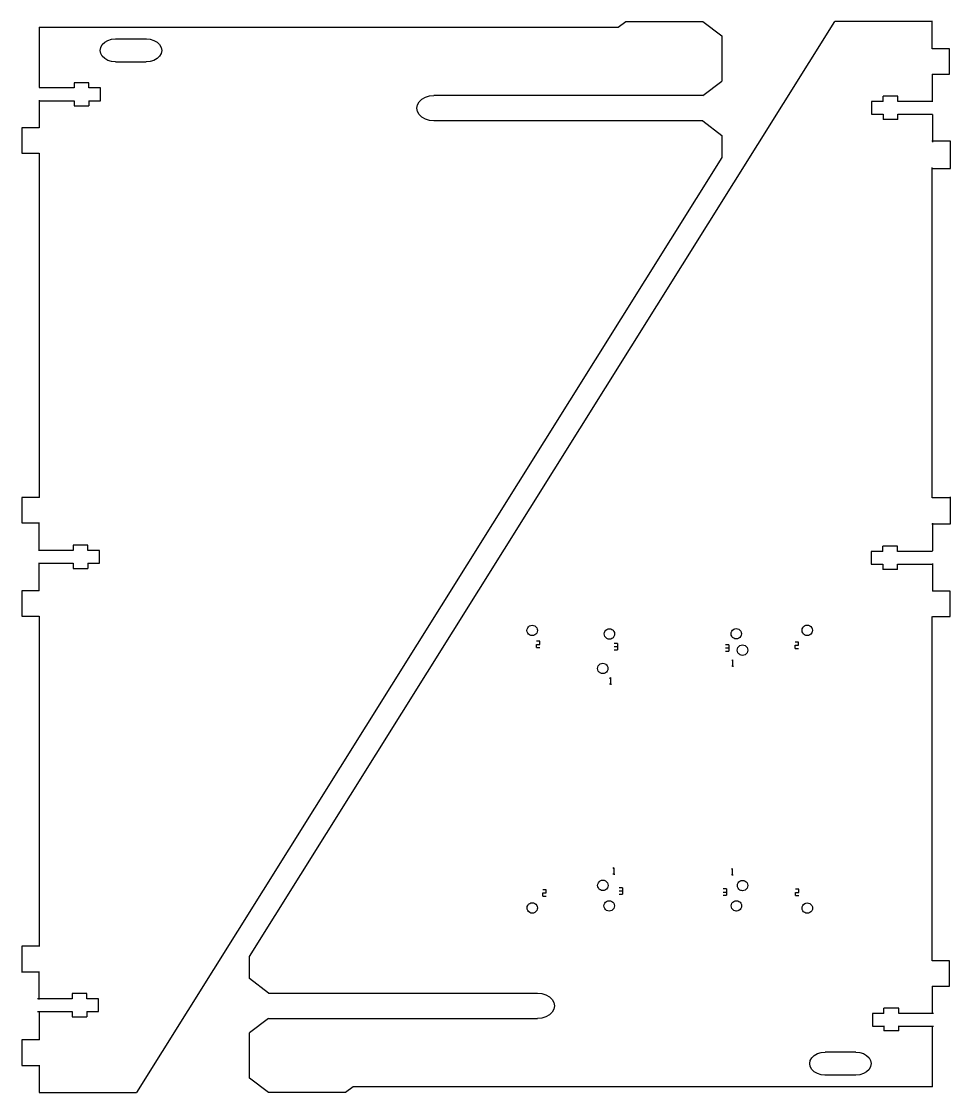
# Model space of a CAD drawing. Extents: x 23 to 722, y 14 to 384.
# Drawn here: x 401.2 to 722.1, y 13.8 to 383.8 of the extents above; entities that cross this region are included whole.
import ezdxf

# ---------------------------------------------------------------- set-up
doc = ezdxf.new("R2010")
doc.units = 0
doc.layers.get('0').update_dxf_attribs({"linetype": 'CONTINUOUS'})

msp = doc.modelspace()

# ---------------------------------------------------------------- linework, layer by layer
at = {"color": 7}
for p, q in [((407.293826, 381.849626), (407.293826, 361.057592)), ((407.293826, 381.849626), (607.351338, 381.849626)), ((479.976829, 60.823124), (682.157047, 383.785724)), ((607.351338, 381.849626), (610.004622, 383.849393)), ((610.004622, 383.849393), (636.537518, 383.849393)), ((636.537518, 383.849393), (643.170672, 378.849973)), ((715.85376, 383.785724), (682.157047, 383.785724)), ((715.830815, 374.417758), (715.830815, 383.785724)), ((431.089618, 377.314252), (432.369468, 377.713809)), ((432.369468, 377.713809), (433.742931, 377.850091)), ((433.742931, 377.850091), (444.439407, 377.850091)), ((444.439407, 377.850091), (445.724139, 377.713809)), ((445.724139, 377.713809), (447.003988, 377.314252)), ((643.170672, 378.849973), (643.170672, 363.25178)), ((428.436363, 373.85055), (428.617182, 374.885708)), ((428.617182, 372.815399), (428.436363, 373.85055)), ((428.617182, 374.885708), (429.14728, 375.850321)), ((429.14728, 375.850321), (429.990589, 376.678654)), ((429.990589, 376.678654), (431.089618, 377.314252)), ((447.003988, 377.314252), (448.103046, 376.678654)), ((448.103046, 376.678654), (448.946326, 375.850321)), ((448.946326, 375.850321), (449.476453, 374.885708)), ((449.476453, 374.885708), (449.657272, 373.85055)), ((449.657272, 373.85055), (449.476453, 372.815399)), ((721.792647, 374.417758), (715.830815, 374.417758)), ((721.792647, 365.607658), (721.792647, 374.417758)), ((429.14728, 371.850786), (428.617182, 372.815399)), ((429.990589, 371.022455), (429.14728, 371.850786)), ((431.089618, 370.386851), (429.990589, 371.022455)), ((432.369468, 369.987295), (431.089618, 370.386851)), ((447.003988, 370.386851), (445.724139, 369.987295)), ((448.103046, 371.022455), (447.003988, 370.386851)), ((448.946326, 371.850786), (448.103046, 371.022455)), ((449.476453, 372.815399), (448.946326, 371.850786)), ((433.742931, 369.851016), (432.369468, 369.987295)), ((433.742931, 369.851016), (444.350704, 369.851016)), ((445.724139, 369.987295), (444.350704, 369.851016)), ((419.39639, 362.654967), (419.39639, 360.854968)), ((424.496399, 362.654967), (419.39639, 362.654967)), ((424.496399, 360.854968), (424.496399, 362.654967)), ((636.537518, 358.25236), (643.170672, 363.25178)), ((715.830815, 365.607658), (721.792647, 365.607658)), ((715.85376, 356.073903), (715.85376, 365.630597)), ((419.39639, 360.854968), (407.396414, 360.854968)), ((428.496391, 360.854968), (424.496399, 360.854968)), ((428.496391, 356.454971), (428.496391, 360.854968)), ((407.293826, 356.6581), (407.293826, 347.103704)), ((407.396414, 356.454971), (419.39639, 356.454971)), ((419.39639, 356.454971), (419.39639, 354.654972)), ((424.496399, 356.454971), (428.496391, 356.454971)), ((424.496399, 356.454971), (424.496399, 354.654972)), ((538.034258, 354.991539), (538.617386, 356.052612)), ((538.617386, 356.052612), (539.544994, 356.963778)), ((539.544994, 356.963778), (540.753949, 357.662941)), ((540.753949, 357.662941), (542.161786, 358.102449)), ((542.161786, 358.102449), (543.67255, 358.25236)), ((636.537518, 358.25236), (543.67255, 358.25236)), ((694.828882, 356.200006), (694.828882, 351.800006)), ((698.828874, 356.200006), (694.828882, 356.200006)), ((698.828874, 356.200006), (698.828874, 358.000005)), ((703.928883, 358.000005), (698.828874, 358.000005)), ((703.928883, 356.200006), (703.928883, 358.000005)), ((715.928887, 356.200006), (703.928883, 356.200006)), ((419.39639, 354.654972), (424.496399, 354.654972)), ((537.83532, 353.852871), (538.034258, 354.991539)), ((538.034258, 352.714194), (537.83532, 353.852871)), ((538.617386, 351.653124), (538.034258, 352.714194)), ((539.544994, 350.741958), (538.617386, 351.653124)), ((694.828882, 351.800006), (698.828874, 351.800006)), ((698.828874, 351.800006), (698.828874, 350.000007)), ((703.928883, 351.800006), (715.928887, 351.800006)), ((703.928883, 350.000007), (703.928883, 351.800006)), ((715.85376, 351.674412), (715.85376, 342.133319)), ((540.753949, 350.042795), (539.544994, 350.741958)), ((542.161786, 349.603287), (540.753949, 350.042795)), ((543.67255, 349.453376), (542.161786, 349.603287)), ((636.537518, 349.453376), (543.67255, 349.453376)), ((636.537518, 349.453376), (643.170672, 344.453956)), ((698.828874, 350.087408), (703.928883, 350.087408)), ((407.317476, 347.126717), (401.355504, 347.126717)), ((401.355504, 347.126717), (401.355504, 338.326153)), ((643.170672, 344.453956), (643.170672, 336.854838)), ((722.137607, 342.42788), (715.66072, 342.42788)), ((722.137607, 333.039778), (722.137607, 342.42788)), ((401.355504, 338.326153), (407.317476, 338.326153)), ((407.317476, 338.326153), (407.317476, 219.418438)), ((643.170672, 336.854838), (440.99051, 13.892221)), ((715.66072, 333.039778), (722.137607, 333.039778)), ((715.832339, 219.333359), (715.832339, 333.334339)), ((407.457007, 219.439525), (401.357451, 219.439525)), ((401.357451, 219.439525), (401.357451, 210.598367)), ((721.932234, 219.333359), (715.832339, 219.333359)), ((722.141135, 210.26121), (722.141135, 219.636988)), ((401.357451, 210.598367), (407.457007, 210.598367)), ((407.293826, 201.070561), (407.293826, 210.619454)), ((715.65722, 210.26121), (722.141135, 210.26121)), ((715.85376, 210.555785), (715.85376, 201.006889)), ((419.081656, 201.112147), (407.08168, 201.112147)), ((419.081656, 202.912146), (419.081656, 201.112147)), ((424.181665, 202.912146), (419.081656, 202.912146)), ((424.181665, 201.112147), (424.181665, 202.912146)), ((428.181657, 201.112147), (424.181665, 201.112147)), ((428.181657, 196.712147), (428.181657, 201.112147)), ((694.751778, 200.739252), (694.751778, 196.339252)), ((698.75177, 200.739252), (694.751778, 200.739252)), ((698.75177, 200.739252), (698.75177, 202.539251)), ((703.85178, 202.539251), (698.75177, 202.539251)), ((703.85178, 200.739252), (703.85178, 202.539251)), ((715.851784, 200.739252), (703.85178, 200.739252)), ((407.08168, 196.712147), (419.081656, 196.712147)), ((407.293826, 187.122177), (407.293826, 196.671072)), ((419.081656, 196.712147), (419.081656, 194.912148)), ((424.181665, 196.712147), (428.181657, 196.712147)), ((424.181665, 196.712147), (424.181665, 194.912148)), ((694.751778, 196.339252), (698.75177, 196.339252)), ((698.75177, 196.339252), (698.75177, 194.539253)), ((703.85178, 196.339252), (715.851784, 196.339252)), ((703.85178, 194.539253), (703.85178, 196.339252)), ((715.85376, 196.6074), (715.85376, 187.058507)), ((419.081656, 194.912148), (424.181665, 194.912148)), ((698.75177, 194.626655), (703.85178, 194.626655)), ((407.317504, 187.145189), (401.355532, 187.145189)), ((401.355532, 187.145189), (401.355532, 178.34456)), ((721.953316, 187.079595), (715.85376, 187.079595)), ((721.953316, 178.238434), (721.953316, 187.079595)), ((401.355532, 178.34456), (407.317504, 178.34456)), ((407.317504, 178.34456), (407.317504, 64.343626)), ((715.830759, 59.351809), (715.830759, 178.259521)), ((715.85376, 178.238434), (721.953316, 178.238434)), ((575.838602, 173.4657), (575.900014, 173.931564)), ((575.900014, 173.931564), (576.079874, 174.36565)), ((576.079874, 174.36565), (576.365991, 174.73841)), ((576.365991, 174.73841), (576.738835, 175.024414)), ((576.738835, 175.024414), (577.172977, 175.204161)), ((577.172977, 175.204161), (577.63887, 175.265431)), ((577.63887, 175.265431), (578.104734, 175.204048)), ((578.104734, 175.204048), (578.53882, 175.02416)), ((578.53882, 175.02416), (578.911579, 174.738043)), ((578.911579, 174.738043), (579.197583, 174.365227)), ((579.197583, 174.365227), (579.37733, 173.931056)), ((579.37733, 173.931056), (579.431094, 173.522258)), ((603.39447, 173.805129), (603.828612, 173.984876)), ((603.828612, 173.984876), (604.294504, 174.046147)), ((604.294504, 174.046147), (604.760369, 173.984735)), ((604.760369, 173.984735), (605.194455, 173.804875)), ((647.228661, 173.897331), (647.662803, 174.077106)), ((647.662803, 174.077106), (648.128696, 174.138377)), ((648.128696, 174.138377), (648.59456, 174.076965)), ((648.59456, 174.076965), (649.028674, 173.897077)), ((670.831893, 173.511336), (670.893276, 173.9772)), ((670.893276, 173.9772), (671.073165, 174.411314)), ((671.073165, 174.411314), (671.359282, 174.784073)), ((671.359282, 174.784073), (671.732097, 175.070049)), ((671.732097, 175.070049), (672.166268, 175.249824)), ((672.166268, 175.249824), (672.632132, 175.311095)), ((672.632132, 175.311095), (673.097996, 175.249683)), ((673.097996, 175.249683), (673.53211, 175.069795)), ((673.53211, 175.069795), (673.904841, 174.783706)), ((673.904841, 174.783706), (674.190845, 174.410862)), ((674.190845, 174.410862), (674.370621, 173.97672)), ((674.370621, 173.97672), (674.431891, 173.510828)), ((575.899873, 172.999808), (575.838602, 173.4657)), ((576.07962, 172.565665), (575.899873, 172.999808)), ((576.365624, 172.192822), (576.07962, 172.565665)), ((576.738383, 171.906733), (576.365624, 172.192822)), ((577.172469, 171.726844), (576.738383, 171.906733)), ((577.583921, 171.672601), (577.172469, 171.726844)), ((577.638333, 171.665433), (577.583921, 171.672488)), ((578.104226, 171.726703), (577.638333, 171.665433)), ((578.538368, 171.906479), (578.104226, 171.726703)), ((578.911212, 172.192455), (578.538368, 171.906479)), ((579.197329, 172.565214), (578.911212, 172.192455)), ((579.377189, 172.999328), (579.197329, 172.565214)), ((579.438601, 173.465192), (579.377189, 172.999328)), ((579.431094, 173.522258), (579.438714, 173.465192)), ((602.494237, 172.246416), (602.555649, 172.71228)), ((602.555508, 171.780523), (602.494237, 172.246416)), ((602.735255, 171.346381), (602.555508, 171.780523)), ((602.555649, 172.71228), (602.735509, 173.146366)), ((603.021259, 170.973537), (602.735255, 171.346381)), ((602.735509, 173.146366), (603.021626, 173.519125)), ((603.394018, 170.68742), (603.021259, 170.973537)), ((603.021626, 173.519125), (603.39447, 173.805129)), ((603.828104, 170.507532), (603.394018, 170.68742)), ((604.239556, 170.453317), (603.828104, 170.507532)), ((604.293968, 170.446148), (604.239556, 170.453204)), ((604.759861, 170.507419), (604.293968, 170.446148)), ((605.194003, 170.687166), (604.759861, 170.507419)), ((605.566847, 170.97317), (605.194003, 170.687166)), ((605.194455, 173.804875), (605.567214, 173.518758)), ((605.852964, 171.345929), (605.566847, 170.97317)), ((605.567214, 173.518758), (605.853218, 173.145914)), ((606.032824, 171.780015), (605.852964, 171.345929)), ((605.853218, 173.145914), (606.032965, 172.711772)), ((606.094236, 172.245879), (606.032824, 171.780015)), ((606.032965, 172.711772), (606.086728, 172.302973)), ((606.086728, 172.302973), (606.094348, 172.245879)), ((646.328428, 172.338618), (646.38984, 172.804482)), ((646.335794, 172.282709), (646.328456, 172.338618)), ((646.389699, 171.872725), (646.335794, 172.282709)), ((646.569474, 171.438583), (646.389699, 171.872725)), ((646.38984, 172.804482), (646.569728, 173.238596)), ((646.855478, 171.065767), (646.569474, 171.438583)), ((646.569728, 173.238596), (646.855817, 173.611327)), ((647.228209, 170.77965), (646.855478, 171.065767)), ((646.855817, 173.611327), (647.228661, 173.897331)), ((647.662323, 170.599762), (647.228209, 170.77965)), ((648.073747, 170.545547), (647.662323, 170.599762)), ((648.128188, 170.53835), (648.073747, 170.545406)), ((648.235742, 170.552518), (648.128188, 170.538407)), ((648.594052, 170.599621), (648.235742, 170.552518)), ((649.028222, 170.779396), (648.594052, 170.599621)), ((649.401038, 171.0654), (649.028222, 170.779396)), ((649.028674, 173.897077), (649.401405, 173.61096)), ((649.687155, 171.438131), (649.401038, 171.0654)), ((649.401405, 173.61096), (649.687409, 173.238144)), ((649.867043, 171.872245), (649.687155, 171.438131)), ((649.687409, 173.238144), (649.867184, 172.804002)), ((649.928427, 172.33811), (649.867043, 171.872245)), ((649.867184, 172.804002), (649.92092, 172.395175)), ((649.92092, 172.395175), (649.92854, 172.33811)), ((670.893135, 173.045471), (670.831893, 173.511336)), ((671.072911, 172.611301), (670.893135, 173.045471)), ((671.358915, 172.238485), (671.072911, 172.611301)), ((671.731646, 171.952368), (671.358915, 172.238485)), ((672.16576, 171.77248), (671.731646, 171.952368)), ((672.5839, 171.71739), (672.16576, 171.77248)), ((672.631624, 171.711096), (672.5839, 171.717305)), ((673.097516, 171.772367), (672.631624, 171.711096)), ((673.531659, 171.952114), (673.097516, 171.772367)), ((673.904503, 172.238118), (673.531659, 171.952114)), ((674.190591, 172.610877), (673.904503, 172.238118)), ((674.37048, 173.044963), (674.190591, 172.610877)), ((674.431891, 173.510828), (674.37048, 173.044963)), ((580.321815, 169.752248), (579.171816, 169.752248)), ((579.171816, 167.552242), (579.171816, 168.652259)), ((579.171816, 168.652259), (580.321815, 168.652259)), ((579.171816, 167.552242), (580.321815, 167.552242)), ((580.321815, 168.652259), (580.321815, 169.752248)), ((607.042615, 168.975093), (605.892616, 168.975093)), ((605.892616, 167.875104), (607.042615, 167.875104)), ((605.892616, 166.775086), (607.042615, 166.775086)), ((607.042615, 168.975093), (607.042615, 167.875104)), ((607.042615, 167.875104), (607.042615, 166.775086)), ((645.554208, 168.525711), (644.404209, 168.525711)), ((644.404209, 167.425721), (645.554208, 167.425721)), ((645.554208, 168.525711), (645.554208, 167.425721)), ((645.554208, 167.425721), (645.554208, 166.325732)), ((648.469676, 166.656242), (648.531088, 167.122107)), ((648.530947, 166.19035), (648.469676, 166.656242)), ((648.531088, 167.122107), (648.710976, 167.556221)), ((648.710976, 167.556221), (648.997065, 167.928952)), ((648.997065, 167.928952), (649.369909, 168.214956)), ((649.369909, 168.214956), (649.804051, 168.394731)), ((649.804051, 168.394731), (650.269944, 168.455974)), ((650.269944, 168.455974), (650.735808, 168.39459)), ((650.735808, 168.39459), (651.169894, 168.214702)), ((651.169894, 168.214702), (651.318258, 168.100825)), ((651.318258, 168.100825), (651.39189, 168.070317)), ((651.39189, 168.070317), (651.542653, 167.928585)), ((651.542653, 167.928585), (651.828657, 167.555769)), ((651.828657, 167.555769), (652.008404, 167.121599)), ((652.069675, 166.655734), (652.008292, 166.18987)), ((652.008404, 167.121599), (652.069675, 166.655734)), ((669.631178, 169.466922), (668.481179, 169.466922)), ((668.481179, 167.266915), (668.481179, 168.366932)), ((668.481179, 168.366932), (669.631178, 168.366932)), ((668.481179, 167.266915), (669.631178, 167.266915)), ((669.631178, 168.366932), (669.631178, 169.466922)), ((644.404209, 166.325732), (645.554208, 166.325732)), ((646.87529, 163.368382), (646.575288, 163.059094)), ((646.87529, 163.368382), (646.87529, 161.168375)), ((648.710694, 165.756208), (648.530947, 166.19035)), ((648.996698, 165.383364), (648.710694, 165.756208)), ((649.218694, 165.239007), (648.996698, 165.383364)), ((649.369457, 165.097275), (649.218694, 165.239007)), ((649.443089, 165.066767), (649.369457, 165.097275)), ((649.803543, 164.917387), (649.443089, 165.066767)), ((650.269408, 164.855975), (649.803543, 164.917387)), ((650.7353, 164.917246), (650.269408, 164.855975)), ((651.169442, 165.097021), (650.7353, 164.917246)), ((651.542286, 165.382997), (651.169442, 165.097021)), ((651.828403, 165.755756), (651.542286, 165.382997)), ((652.008292, 166.18987), (651.828403, 165.755756)), ((600.206487, 160.355575), (600.267899, 160.821439)), ((600.267758, 159.889682), (600.206487, 160.355575)), ((600.447533, 159.45554), (600.267758, 159.889682)), ((600.267899, 160.821439), (600.447787, 161.255525)), ((600.733537, 159.082696), (600.447533, 159.45554)), ((600.447787, 161.255525), (600.733876, 161.628284)), ((600.733876, 161.628284), (601.10672, 161.914288)), ((601.10672, 161.914288), (601.540862, 162.094036)), ((601.540862, 162.094036), (602.006755, 162.155306)), ((602.006755, 162.155306), (602.472619, 162.093894)), ((602.472619, 162.093894), (602.906733, 161.914034)), ((602.906733, 161.914034), (603.121561, 161.749132)), ((603.121561, 161.749132), (603.169482, 161.729376)), ((603.169482, 161.729263), (603.279464, 161.627917)), ((603.565214, 159.455088), (603.279097, 159.082329)), ((603.279464, 161.627917), (603.565468, 161.255074)), ((603.745102, 159.889174), (603.565214, 159.455088)), ((603.565468, 161.255074), (603.745244, 160.820931)), ((603.806486, 160.355039), (603.745102, 159.889174)), ((603.745244, 160.820931), (603.806486, 160.355039)), ((646.87529, 161.168375), (646.575288, 161.168375)), ((646.87529, 161.168375), (647.195754, 161.168375)), ((600.996286, 158.897954), (600.733537, 159.082696)), ((601.106268, 158.796579), (600.996286, 158.897954)), ((601.154218, 158.776739), (601.106268, 158.796495)), ((601.540382, 158.616719), (601.154218, 158.776739)), ((602.006247, 158.555308), (601.540382, 158.616719)), ((602.472111, 158.616578), (602.006247, 158.555308)), ((602.906282, 158.796325), (602.472111, 158.616578)), ((603.279097, 159.082329), (602.906282, 158.796325)), ((604.682899, 157.159944), (604.382896, 156.850685)), ((604.682899, 157.159944), (604.682899, 154.959938)), ((604.682899, 154.959938), (604.382896, 154.959938)), ((604.682899, 154.959938), (605.003362, 154.959938)), ((605.808937, 91.501365), (605.508935, 91.192103)), ((605.808937, 89.301366), (605.508935, 89.301366)), ((605.808937, 91.501365), (605.808937, 89.301366)), ((605.808937, 89.301366), (606.1294, 89.301366)), ((646.734856, 91.240752), (646.434854, 90.931488)), ((646.734856, 89.040751), (646.434854, 89.040751)), ((646.734856, 91.240752), (646.734856, 89.040751)), ((646.734856, 89.040751), (647.05532, 89.040751)), ((600.239451, 85.411032), (600.300834, 85.876896)), ((600.300721, 84.945148), (600.239451, 85.411032)), ((600.300834, 85.876896), (600.480723, 86.310996)), ((600.480723, 86.310996), (600.76684, 86.683747)), ((600.76684, 86.683747), (601.139655, 86.969748)), ((601.139655, 86.969748), (601.573826, 87.149507)), ((601.573826, 87.149507), (602.03969, 87.210774)), ((602.03969, 87.210774), (602.505554, 87.149374)), ((602.505554, 87.149374), (602.939668, 86.969491)), ((602.939668, 86.969491), (603.049904, 86.884873)), ((603.049904, 86.884873), (603.124524, 86.853955)), ((603.124524, 86.853955), (603.312428, 86.683383)), ((603.312428, 86.683383), (603.598432, 86.31055)), ((603.598432, 86.31055), (603.778179, 85.876399)), ((603.839449, 85.410515), (603.778038, 84.944651)), ((603.778179, 85.876399), (603.839449, 85.410515)), ((648.499648, 85.339534), (648.56106, 85.805401)), ((648.560919, 84.873653), (648.499648, 85.339534)), ((648.56106, 85.805401), (648.740948, 86.239501)), ((648.740948, 86.239501), (649.027037, 86.612252)), ((649.027037, 86.612252), (649.399881, 86.89825)), ((649.399881, 86.89825), (649.834023, 87.078009)), ((649.834023, 87.078009), (650.299916, 87.139276)), ((650.299916, 87.139276), (650.76578, 87.077876)), ((650.76578, 87.077876), (650.965085, 86.995284)), ((650.965085, 86.995284), (651.020147, 86.98803)), ((651.020147, 86.988028), (651.199866, 86.897993)), ((651.199866, 86.897993), (651.572625, 86.611887)), ((651.572625, 86.611887), (651.858629, 86.239052)), ((651.858629, 86.239052), (652.038376, 85.804901)), ((652.099647, 85.33902), (652.038264, 84.873153)), ((652.038376, 85.804901), (652.099647, 85.33902)), ((582.427588, 83.920571), (581.277589, 83.920571)), ((581.277589, 82.820573), (582.427588, 82.820573)), ((581.277589, 81.720573), (581.277589, 82.820573)), ((581.277589, 81.720573), (582.427588, 81.720573)), ((582.427588, 82.820573), (582.427588, 83.920571)), ((600.480469, 84.510997), (600.300721, 84.945148)), ((600.766473, 84.138165), (600.480469, 84.510997)), ((600.951328, 84.022628), (600.766473, 84.138165)), ((601.139232, 83.852056), (600.951328, 84.022628)), ((601.213823, 83.821139), (601.139232, 83.852056)), ((601.573318, 83.672173), (601.213823, 83.821139)), ((602.039182, 83.610773), (601.573318, 83.672173)), ((602.505074, 83.672041), (602.039182, 83.610773)), ((602.939217, 83.851799), (602.505074, 83.672041)), ((603.312061, 84.1378), (602.939217, 83.851799)), ((603.598149, 84.510551), (603.312061, 84.1378)), ((603.778038, 84.944651), (603.598149, 84.510551)), ((608.78435, 84.562641), (607.63435, 84.562641)), ((607.63435, 83.462643), (608.78435, 83.462643)), ((607.63435, 82.362642), (608.78435, 82.362642)), ((608.78435, 84.562641), (608.78435, 83.462643)), ((608.78435, 83.462643), (608.78435, 82.362642)), ((644.713778, 84.19884), (643.563779, 84.19884)), ((643.563779, 83.098839), (644.713778, 83.098839)), ((643.563779, 81.998838), (644.713778, 81.998838)), ((644.713778, 84.19884), (644.713778, 83.098839)), ((644.713778, 83.098839), (644.713778, 81.998838)), ((648.740694, 84.439499), (648.560919, 84.873653)), ((649.02667, 84.066666), (648.740694, 84.439499)), ((649.399429, 83.780561), (649.02667, 84.066666)), ((649.653796, 83.69071), (649.399429, 83.780561)), ((649.833544, 83.600678), (649.653796, 83.69071)), ((649.888605, 83.593419), (649.833544, 83.600672)), ((650.299408, 83.539278), (649.888605, 83.593419)), ((650.765272, 83.600543), (650.299408, 83.539278)), ((651.199443, 83.780301), (650.765272, 83.600543)), ((651.572258, 84.066302), (651.199443, 83.780301)), ((651.858375, 84.439053), (651.572258, 84.066302)), ((652.038264, 84.873153), (651.858375, 84.439053)), ((669.749881, 84.094931), (668.599882, 84.094931)), ((668.599882, 82.99493), (669.749881, 82.99493)), ((668.599882, 81.894933), (668.599882, 82.99493)), ((668.599882, 81.894933), (669.749881, 81.894933)), ((669.749881, 82.99493), (669.749881, 84.094931)), ((575.862789, 77.598432), (575.9242, 78.064296)), ((575.9242, 78.064296), (576.104089, 78.498397)), ((576.104089, 78.498397), (576.390177, 78.871147)), ((576.390177, 78.871147), (576.763021, 79.157148)), ((576.763021, 79.157148), (577.197164, 79.336907)), ((577.197164, 79.336907), (577.583921, 79.387766)), ((577.583921, 79.387766), (577.663056, 79.39818)), ((577.663056, 79.398175), (578.12892, 79.336774)), ((578.12892, 79.336774), (578.563034, 79.156892)), ((578.563034, 79.156892), (578.935765, 78.870783)), ((578.935765, 78.870783), (579.221769, 78.497951)), ((579.221769, 78.497951), (579.401545, 78.0638)), ((579.401545, 78.0638), (579.462787, 77.597916)), ((602.428564, 78.321948), (602.489976, 78.787815)), ((602.489834, 77.856067), (602.428564, 78.321948)), ((602.66961, 77.421913), (602.489834, 77.856067)), ((602.489976, 78.787815), (602.669864, 79.221916)), ((602.669864, 79.221916), (602.955953, 79.594666)), ((602.955953, 79.594666), (603.328796, 79.880667)), ((603.328796, 79.880667), (603.762939, 80.060426)), ((603.762939, 80.060426), (604.228831, 80.121691)), ((604.228831, 80.121691), (604.694696, 80.060291)), ((604.694696, 80.060291), (605.12881, 79.880408)), ((605.12881, 79.880408), (605.501541, 79.594302)), ((605.501541, 79.594302), (605.787545, 79.22147)), ((605.967179, 77.855568), (605.787291, 77.421468)), ((605.787545, 79.22147), (605.967292, 78.787316)), ((606.023341, 78.281749), (605.967179, 77.855568)), ((605.967292, 78.787316), (606.021055, 78.378517)), ((606.021055, 78.378517), (606.028675, 78.321435)), ((606.028562, 78.321435), (606.0232, 78.281749)), ((646.365766, 78.281749), (646.360404, 78.321948)), ((646.36046, 78.321948), (646.421872, 78.787815)), ((646.421731, 77.856067), (646.365766, 78.281749)), ((646.601506, 77.421913), (646.421731, 77.856067)), ((646.421872, 78.787815), (646.60176, 79.221916)), ((646.60176, 79.221916), (646.887877, 79.594666)), ((646.887877, 79.594666), (647.260693, 79.880667)), ((647.260693, 79.880667), (647.694835, 80.060426)), ((647.694835, 80.060426), (648.160728, 80.121691)), ((648.160728, 80.121691), (648.235742, 80.111813)), ((648.235742, 80.111807), (648.626592, 80.060291)), ((648.626592, 80.060291), (649.060706, 79.880408)), ((649.060706, 79.880408), (649.433437, 79.594302)), ((649.433437, 79.594302), (649.719441, 79.22147)), ((649.899076, 77.855568), (649.719187, 77.421468)), ((649.719441, 79.22147), (649.899217, 78.787316)), ((649.960487, 78.321435), (649.899076, 77.855568)), ((649.899217, 78.787316), (649.95298, 78.378517)), ((649.95298, 78.378517), (649.9606, 78.321435)), ((670.855882, 77.554857), (670.917265, 78.020721)), ((670.917265, 78.020721), (671.097154, 78.454821)), ((671.097154, 78.454821), (671.38327, 78.827572)), ((671.38327, 78.827572), (671.756086, 79.113573)), ((671.756086, 79.113573), (672.190257, 79.293332)), ((672.190257, 79.293332), (672.5839, 79.3451)), ((672.5839, 79.3451), (672.656121, 79.354611)), ((672.656121, 79.354599), (673.121985, 79.293199)), ((673.121985, 79.293199), (673.556099, 79.113316)), ((673.556099, 79.113316), (673.928858, 78.827208)), ((673.928858, 78.827208), (674.214834, 78.454376)), ((674.214834, 78.454376), (674.39461, 78.020225)), ((674.39461, 78.020225), (674.45588, 77.554341)), ((575.924059, 77.132548), (575.862789, 77.598432)), ((576.103835, 76.698397), (575.924059, 77.132548)), ((576.389839, 76.325565), (576.103835, 76.698397)), ((576.76257, 76.039456), (576.389839, 76.325565)), ((577.196684, 75.859574), (576.76257, 76.039456)), ((577.662548, 75.798173), (577.196684, 75.859574)), ((578.128412, 75.859441), (577.662548, 75.798173)), ((578.562583, 76.0392), (578.128412, 75.859441)), ((578.935398, 76.325198), (578.562583, 76.0392)), ((579.221515, 76.697951), (578.935398, 76.325198)), ((579.401404, 77.132052), (579.221515, 76.697951)), ((579.452853, 77.522489), (579.401404, 77.132052)), ((579.462787, 77.597916), (579.452909, 77.522489)), ((602.955586, 77.049081), (602.66961, 77.421913)), ((603.328345, 76.762975), (602.955586, 77.049081)), ((603.762459, 76.583093), (603.328345, 76.762975)), ((604.173883, 76.528866), (603.762459, 76.583093)), ((604.228323, 76.521692), (604.173883, 76.528861)), ((604.694188, 76.58296), (604.228323, 76.521692)), ((605.128358, 76.762719), (604.694188, 76.58296)), ((605.501174, 77.048717), (605.128358, 76.762719)), ((605.787291, 77.421468), (605.501174, 77.048717)), ((646.88751, 77.049081), (646.601506, 77.421913)), ((647.260241, 76.762975), (646.88751, 77.049081)), ((647.694356, 76.583093), (647.260241, 76.762975)), ((648.105779, 76.528866), (647.694356, 76.583093)), ((648.16022, 76.521692), (648.105779, 76.528861)), ((648.626112, 76.58296), (648.16022, 76.521692)), ((649.060255, 76.762719), (648.626112, 76.58296)), ((649.43307, 77.048717), (649.060255, 76.762719)), ((649.719187, 77.421468), (649.43307, 77.048717)), ((670.860115, 77.522489), (670.855882, 77.554857)), ((670.917152, 77.088973), (670.860115, 77.522489)), ((671.0969, 76.654822), (670.917152, 77.088973)), ((671.382904, 76.28199), (671.0969, 76.654822)), ((671.755663, 75.995881), (671.382904, 76.28199)), ((672.189749, 75.815998), (671.755663, 75.995881)), ((672.655613, 75.754598), (672.189749, 75.815998)), ((673.121505, 75.815866), (672.655613, 75.754598)), ((673.555648, 75.995624), (673.121505, 75.815866)), ((673.928492, 76.281626), (673.555648, 75.995624)), ((674.21458, 76.654376), (673.928492, 76.281626)), ((674.394469, 77.088476), (674.21458, 76.654376)), ((674.45588, 77.554341), (674.394469, 77.088476)), ((407.457007, 64.364877), (401.357282, 64.364877)), ((401.357282, 64.364877), (401.357282, 55.544645)), ((479.976829, 53.224005), (479.976829, 60.823124)), ((721.792731, 59.351809), (715.830759, 59.351809)), ((721.792731, 50.551242), (721.792731, 59.351809)), ((401.216001, 55.544645), (407.457007, 55.544645)), ((407.293826, 46.00355), (407.293826, 55.544645)), ((486.610096, 48.224585), (479.976829, 53.224005)), ((486.610096, 48.224585), (579.474979, 48.224585)), ((579.474979, 48.224585), (580.985771, 48.074674)), ((715.830759, 50.551242), (721.792731, 50.551242)), ((715.85376, 41.019861), (715.85376, 50.574255)), ((418.73122, 46.248863), (406.731244, 46.248863)), ((418.73122, 48.048862), (418.73122, 46.248863)), ((423.83123, 48.048862), (418.73122, 48.048862)), ((423.83123, 46.248863), (423.83123, 48.048862)), ((427.831222, 46.248863), (423.83123, 46.248863)), ((427.831222, 41.848869), (427.831222, 46.248863)), ((580.985771, 48.074674), (582.39358, 47.635167)), ((582.39358, 47.635167), (583.602507, 46.936004)), ((583.602507, 46.936004), (584.530172, 46.024838)), ((584.530172, 46.024838), (585.113271, 44.96377)), ((585.113271, 44.96377), (585.312238, 43.825091)), ((406.731244, 41.848869), (418.73122, 41.848869)), ((407.293826, 41.604058), (407.293826, 32.047368)), ((418.73122, 41.848869), (418.73122, 40.048856)), ((423.83123, 41.848869), (427.831222, 41.848869)), ((423.83123, 41.848869), (423.83123, 40.048856)), ((583.602507, 40.714183), (582.39358, 40.01502)), ((584.530172, 41.625349), (583.602507, 40.714183)), ((585.113271, 42.68642), (584.530172, 41.625349)), ((585.312238, 43.825091), (585.113271, 42.68642)), ((695.126824, 41.141118), (695.126824, 36.741118)), ((699.126816, 41.141118), (695.126824, 41.141118)), ((699.126816, 41.141118), (699.126816, 42.941117)), ((704.226825, 42.941117), (699.126816, 42.941117)), ((704.226825, 41.141118), (704.226825, 42.941117)), ((716.226829, 41.141118), (704.226825, 41.141118)), ((418.73122, 40.048856), (423.83123, 40.048856)), ((486.610096, 39.425599), (479.976829, 34.426182)), ((486.610096, 39.425599), (579.474979, 39.425599)), ((580.985771, 39.575513), (579.474979, 39.425599)), ((582.39358, 40.01502), (580.985771, 39.575513)), ((479.976829, 18.827997), (479.976829, 34.426182)), ((695.126824, 36.741118), (699.126816, 36.741118)), ((699.126816, 36.931963), (699.126816, 35.131963)), ((699.126816, 35.219365), (704.226825, 35.219365)), ((704.226825, 35.131963), (704.226825, 36.931963)), ((704.226825, 36.741118), (716.226829, 36.741118)), ((715.85376, 15.828322), (715.85376, 36.620369)), ((407.456979, 32.068455), (401.357423, 32.068455)), ((401.357423, 32.068455), (401.357423, 23.227297)), ((674.201203, 25.827176), (675.044539, 26.655506)), ((675.044539, 26.655506), (676.143513, 27.29111)), ((676.143513, 27.29111), (677.423362, 27.690666)), ((677.423362, 27.690666), (678.796825, 27.826946)), ((689.404599, 27.826946), (678.796825, 27.826946)), ((689.404599, 27.826946), (690.778033, 27.690666)), ((690.778033, 27.690666), (692.057883, 27.29111)), ((692.057883, 27.29111), (693.156912, 26.655506)), ((693.156912, 26.655506), (694.000221, 25.827176)), ((401.357423, 23.227297), (407.456979, 23.227297)), ((407.293826, 23.248384), (407.293826, 13.892221)), ((673.490285, 23.827411), (673.671105, 24.862563)), ((673.671105, 22.792254), (673.490285, 23.827411)), ((673.671105, 24.862563), (674.201203, 25.827176)), ((674.201203, 21.827641), (673.671105, 22.792254)), ((694.000221, 25.827176), (694.530347, 24.862563)), ((694.530347, 22.792254), (694.000221, 21.827641)), ((694.530347, 24.862563), (694.711167, 23.827411)), ((694.711167, 23.827411), (694.530347, 22.792254)), ((486.610096, 13.828523), (479.976829, 18.827997)), ((675.044539, 20.99931), (674.201203, 21.827641)), ((676.143513, 20.363709), (675.044539, 20.99931)), ((677.423362, 19.964153), (676.143513, 20.363709)), ((678.708122, 19.827876), (677.423362, 19.964153)), ((689.404599, 19.827876), (678.708122, 19.827876)), ((690.778033, 19.964153), (689.404599, 19.827876)), ((692.057883, 20.363709), (690.778033, 19.964153)), ((693.156912, 20.99931), (692.057883, 20.363709)), ((694.000221, 21.827641), (693.156912, 20.99931)), ((515.796163, 15.828322), (513.142907, 13.828523)), ((715.85376, 15.828322), (515.796163, 15.828322)), ((407.293826, 13.892221), (440.99051, 13.892221)), ((513.142907, 13.828523), (486.610096, 13.828523))]:
    msp.add_line(p, q, dxfattribs=at)

doc.saveas('drawing.dxf')
